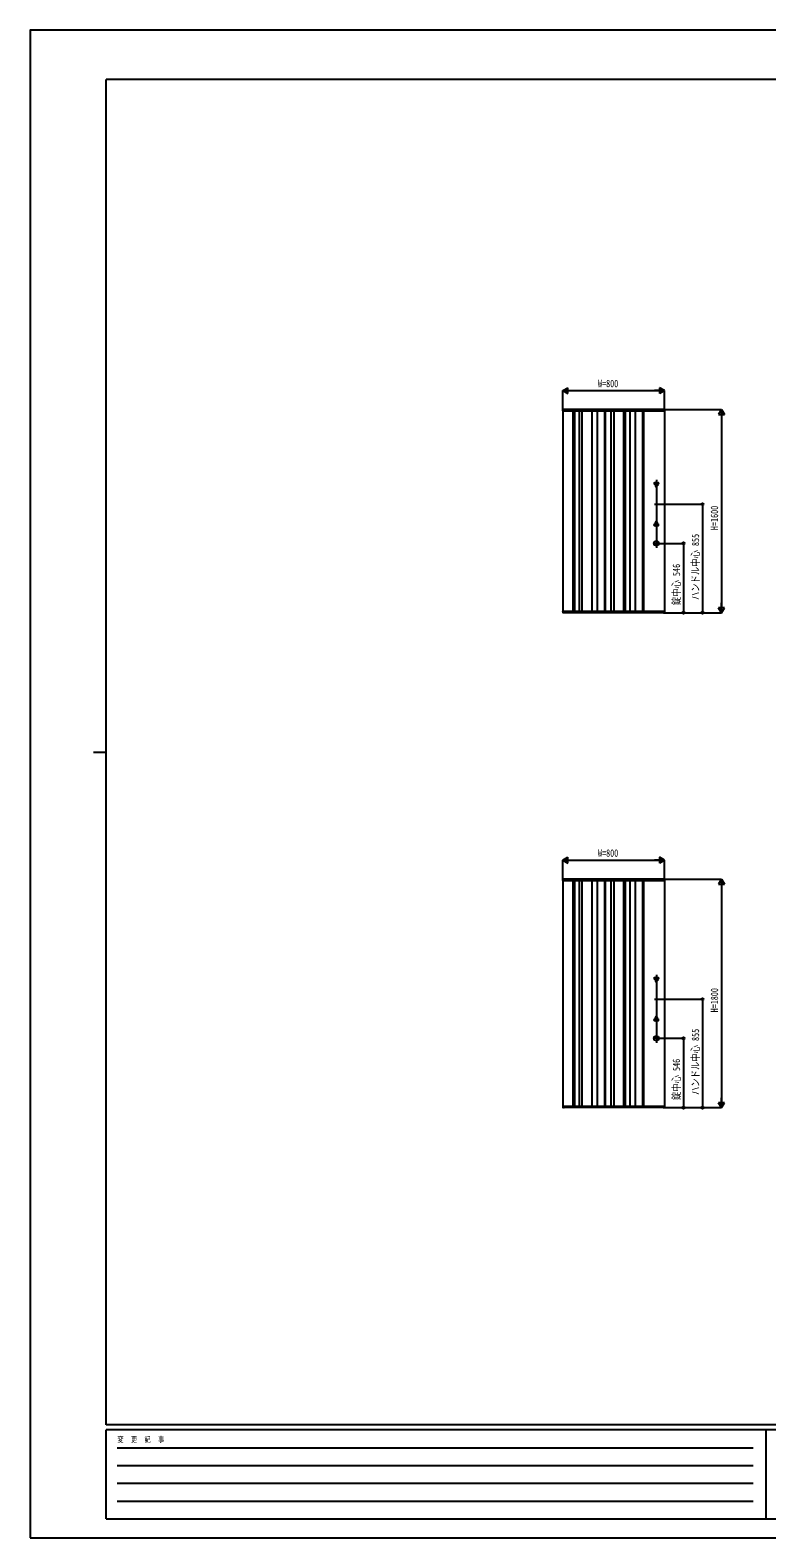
# Model space of a CAD drawing. Units: millimetres, scale not verified. Extents: x -8410 to 8410, y -5940 to 5940.
# Drawn here: x -8410 to -2602, y -5940 to 5940 of the extents above; entities that cross this region are included whole.
import ezdxf
from ezdxf.enums import TextEntityAlignment as Align

# ---------------------------------------------------------------- set-up
doc = ezdxf.new("R2010")
doc.units = ezdxf.units.MM
doc.header["$LTSCALE"] = 30
for name, color, linetype in [('0-2_YKK_12', 2, 'Continuous'), ('0-3_YKK_A1', 4, 'Continuous'), ('0-4_YKK_D', 6, 'Continuous'), ('0-5_YKK_ZWAK', 7, 'Continuous')]:
    doc.layers.add(name, color=color, linetype=linetype)
doc.styles.add('ＭＳ ゴシック', font='')
doc.styles.get('ＭＳ ゴシック').set_extended_font_data('MS Gothic')

msp = doc.modelspace()

# ---------------------------------------------------------------- linework, layer by layer
at = {"layer": '0-2_YKK_12'}
for p, q in [((-3473.46, 2396.84), (-3473.46, 1860.54)), ((-3450.46, 2369), (-3495.7, 2369)), ((-3457.97, 2360), (-3488.86, 2360)), ((-3487.72, 2205), (-3459.2, 2205)), ((-3450.46, 2041), (-3495.7, 2041)), ((-3488.84, 2050), (-3460.32, 2050)), ((-3451.08, 1896), (-3496.32, 1896)), ((-3450.46, -1531), (-3495.7, -1531)), ((-3457.97, -1540), (-3488.86, -1540)), ((-3473.46, -1503.16), (-3473.46, -2039.46)), ((-3487.72, -1695), (-3459.2, -1695)), ((-3450.46, -1859), (-3495.7, -1859)), ((-3488.84, -1850), (-3460.32, -1850)), ((-3451.08, -2004), (-3496.32, -2004))]:
    msp.add_line(p, q, dxfattribs=at)
at = {"layer": '0-3_YKK_A1'}
for p, q in [((-4210.26, 2946.76), (-4210.26, 2948.64)), ((-4210.26, 2939.92), (-4210.26, 2946.76)), ((-4210.01, 2939.51), (-4210.01, 2939.51)), ((-4210.01, 2939.5), (-4210.01, 2938.69)), ((-4209.96, 2938.47), (-4209.96, 1361.61)), ((-4208.85, 2937.86), (-4209.05, 2937.87)), ((-4203.17, 2950.49), (-4208.85, 2950.14)), ((-4203.17, 2937.51), (-4208.85, 2937.86)), ((-4202.96, 2950.29), (-4202.96, 2948.34)), ((-3416.96, 2950), (-4202.96, 2950)), ((-3416.96, 2938), (-4202.96, 2938)), ((-4132.96, 2938), (-4132.96, 1362)), ((-4119.96, 2938), (-4119.96, 1362)), ((-4082.96, 2938), (-4082.96, 1362)), ((-4059.96, 2938), (-4059.96, 1362)), ((-3982.96, 2938), (-3982.96, 1362)), ((-3939.96, 2938), (-3939.96, 1362)), ((-3882.96, 2938), (-3882.96, 1362)), ((-3875.96, 2938), (-3875.96, 1362)), ((-3832.96, 2938), (-3832.96, 1362)), ((-3809.96, 2938), (-3809.96, 1362)), ((-3732.96, 2938), (-3732.96, 1362)), ((-3719.96, 2938), (-3719.96, 1362)), ((-3682.96, 2938), (-3682.96, 1362)), ((-3639.96, 2938), (-3639.96, 1362)), ((-3582.96, 2938), (-3582.96, 1362)), ((-3575.96, 2938), (-3575.96, 1362)), ((-3416.96, 2948.34), (-3416.96, 2950.29)), ((-3416.96, 2947.06), (-3416.96, 2948.34)), ((-3416.96, 2938.31), (-3416.96, 2947.06)), ((-3416.96, 2937.71), (-3416.96, 2938.31)), ((-3411.07, 2950.14), (-3416.75, 2950.49)), ((-3411.07, 2937.86), (-3416.75, 2937.51)), ((-3410.87, 2937.87), (-3411.07, 2937.86)), ((-3409.96, 2938.44), (-3409.96, 1361.61)), ((-3409.91, 2939.51), (-3409.91, 2939.5)), ((-3409.91, 2938.69), (-3409.91, 2939.5)), ((-3409.66, 2948.64), (-3409.66, 2946.76)), ((-3409.66, 2946.76), (-3409.66, 2939.92)), ((-3472.21, 2378.5), (-3474.71, 2378.5)), ((-3472.21, 2378.5), (-3474.71, 2378.5)), ((-3490.96, 2371), (-3490.96, 2367)), ((-3490.96, 2371), (-3490.96, 2367)), ((-3487.96, 2374), (-3477.71, 2374)), ((-3487.96, 2374), (-3477.71, 2374)), ((-3477.71, 2346), (-3478.46, 2346)), ((-3477.71, 2346), (-3478.46, 2346)), ((-3477.71, 2375.5), (-3477.71, 2374)), ((-3477.71, 2375.5), (-3477.71, 2374)), ((-3477.71, 2344.5), (-3477.71, 2346)), ((-3477.71, 2344.5), (-3477.71, 2346)), ((-3472.21, 2341.5), (-3474.71, 2341.5)), ((-3472.21, 2341.5), (-3474.71, 2341.5)), ((-3469.21, 2344.5), (-3469.21, 2346)), ((-3468.46, 2346), (-3469.21, 2346)), ((-3469.21, 2344.5), (-3469.21, 2346)), ((-3468.46, 2346), (-3469.21, 2346)), ((-3468.83, 2374), (-3458.58, 2374)), ((-3468.83, 2374), (-3458.58, 2374)), ((-3465.46, 2364), (-3465.46, 2349)), ((-3465.46, 2364), (-3458.96, 2364)), ((-3465.46, 2364), (-3465.46, 2349)), ((-3465.46, 2364), (-3458.96, 2364)), ((-3465.08, 2364), (-3458.58, 2364)), ((-3465.08, 2364), (-3458.58, 2364)), ((-3455.96, 2371), (-3455.96, 2367)), ((-3455.96, 2371), (-3455.96, 2367)), ((-3490.96, 2039), (-3490.96, 2043)), ((-3490.96, 2039), (-3490.96, 2043)), ((-3487.96, 2036), (-3477.71, 2036)), ((-3487.96, 2036), (-3477.71, 2036)), ((-3477.71, 2064), (-3478.46, 2064)), ((-3477.71, 2064), (-3478.46, 2064)), ((-3477.71, 2065.5), (-3477.71, 2064)), ((-3477.71, 2065.5), (-3477.71, 2064)), ((-3477.71, 2034.5), (-3477.71, 2036)), ((-3477.71, 2034.5), (-3477.71, 2036)), ((-3472.21, 2068.5), (-3474.71, 2068.5)), ((-3472.21, 2068.5), (-3474.71, 2068.5)), ((-3472.21, 2031.5), (-3474.71, 2031.5)), ((-3472.21, 2031.5), (-3474.71, 2031.5)), ((-3469.21, 2065.5), (-3469.21, 2064)), ((-3469.21, 2065.5), (-3469.21, 2064)), ((-3468.46, 2064), (-3469.21, 2064)), ((-3468.46, 2064), (-3469.21, 2064)), ((-3468.83, 2036), (-3458.58, 2036)), ((-3468.83, 2036), (-3458.58, 2036)), ((-3465.46, 2046), (-3465.46, 2061)), ((-3465.46, 2046), (-3465.46, 2061)), ((-3465.46, 2046), (-3458.96, 2046)), ((-3465.46, 2046), (-3458.96, 2046)), ((-3465.08, 2046), (-3458.58, 2046)), ((-3465.08, 2046), (-3458.58, 2046)), ((-3455.96, 2039), (-3455.96, 2043)), ((-3455.96, 2039), (-3455.96, 2043)), ((-4210.29, 1360.09), (-4210.29, 1353.25)), ((-4210.29, 1353.25), (-4210.29, 1351.37)), ((-4210.04, 1360.51), (-4210.04, 1361.32)), ((-4210.04, 1360.51), (-4210.04, 1360.5)), ((-4208.88, 1362.15), (-4209.08, 1362.14)), ((-4203.2, 1362.5), (-4208.88, 1362.15)), ((-4203.2, 1349.52), (-4208.88, 1349.87)), ((-4202.99, 1349.72), (-4202.99, 1351.67)), ((-3416.93, 1350), (-4202.99, 1350)), ((-4202.96, 1362), (-3416.93, 1362)), ((-3416.93, 1349.72), (-3416.93, 1351.67)), ((-3416.72, 1362.5), (-3411.04, 1362.15)), ((-3416.72, 1349.52), (-3411.04, 1349.87)), ((-3411.04, 1362.15), (-3410.84, 1362.14)), ((-3409.88, 1360.51), (-3409.88, 1361.32)), ((-3409.88, 1360.51), (-3409.88, 1360.5)), ((-3409.63, 1360.09), (-3409.63, 1353.25)), ((-3409.63, 1353.25), (-3409.63, 1351.37)), ((-4210.26, -753.24), (-4210.26, -751.36)), ((-4210.26, -760.08), (-4210.26, -753.24)), ((-4210.01, -760.49), (-4210.01, -760.49)), ((-4210.01, -760.5), (-4210.01, -761.31)), ((-4209.96, -761.53), (-4209.96, -2538.39)), ((-4208.85, -762.14), (-4209.05, -762.13)), ((-4203.17, -749.51), (-4208.85, -749.86)), ((-4203.17, -762.49), (-4208.85, -762.14)), ((-4202.96, -749.71), (-4202.96, -751.66)), ((-3416.96, -750), (-4202.96, -750)), ((-3416.96, -762), (-4202.96, -762)), ((-4132.96, -762), (-4132.96, -2538)), ((-4119.96, -762), (-4119.96, -2538)), ((-4082.96, -762), (-4082.96, -2538)), ((-4059.96, -762), (-4059.96, -2538)), ((-3982.96, -762), (-3982.96, -2538)), ((-3939.96, -762), (-3939.96, -2538)), ((-3882.96, -762), (-3882.96, -2538)), ((-3875.96, -762), (-3875.96, -2538)), ((-3832.96, -762), (-3832.96, -2538)), ((-3809.96, -762), (-3809.96, -2538)), ((-3732.96, -762), (-3732.96, -2538)), ((-3719.96, -762), (-3719.96, -2538)), ((-3682.96, -762), (-3682.96, -2538)), ((-3639.96, -762), (-3639.96, -2538)), ((-3582.96, -762), (-3582.96, -2538)), ((-3575.96, -762), (-3575.96, -2538)), ((-3416.96, -751.66), (-3416.96, -749.71)), ((-3416.96, -752.94), (-3416.96, -751.66)), ((-3416.96, -761.69), (-3416.96, -752.94)), ((-3416.96, -762.29), (-3416.96, -761.69)), ((-3411.07, -749.86), (-3416.75, -749.51)), ((-3411.07, -762.14), (-3416.75, -762.49)), ((-3410.87, -762.13), (-3411.07, -762.14)), ((-3409.96, -761.56), (-3409.96, -2538.39)), ((-3409.91, -760.49), (-3409.91, -760.5)), ((-3409.91, -761.31), (-3409.91, -760.5)), ((-3409.66, -751.36), (-3409.66, -753.24)), ((-3409.66, -753.24), (-3409.66, -760.08)), ((-3490.96, -1529), (-3490.96, -1533)), ((-3490.96, -1529), (-3490.96, -1533)), ((-3487.96, -1526), (-3477.71, -1526)), ((-3487.96, -1526), (-3477.71, -1526)), ((-3477.71, -1524.5), (-3477.71, -1526)), ((-3477.71, -1524.5), (-3477.71, -1526)), ((-3472.21, -1521.5), (-3474.71, -1521.5)), ((-3472.21, -1521.5), (-3474.71, -1521.5)), ((-3468.83, -1526), (-3458.58, -1526)), ((-3468.83, -1526), (-3458.58, -1526)), ((-3465.46, -1536), (-3465.46, -1551)), ((-3465.46, -1536), (-3458.96, -1536)), ((-3465.46, -1536), (-3465.46, -1551)), ((-3465.46, -1536), (-3458.96, -1536)), ((-3465.08, -1536), (-3458.58, -1536)), ((-3465.08, -1536), (-3458.58, -1536)), ((-3455.96, -1529), (-3455.96, -1533)), ((-3455.96, -1529), (-3455.96, -1533)), ((-3477.71, -1554), (-3478.46, -1554)), ((-3477.71, -1554), (-3478.46, -1554)), ((-3477.71, -1555.5), (-3477.71, -1554)), ((-3477.71, -1555.5), (-3477.71, -1554)), ((-3472.21, -1558.5), (-3474.71, -1558.5)), ((-3472.21, -1558.5), (-3474.71, -1558.5)), ((-3469.21, -1555.5), (-3469.21, -1554)), ((-3468.46, -1554), (-3469.21, -1554)), ((-3469.21, -1555.5), (-3469.21, -1554)), ((-3468.46, -1554), (-3469.21, -1554)), ((-3490.96, -1861), (-3490.96, -1857)), ((-3490.96, -1861), (-3490.96, -1857)), ((-3487.96, -1864), (-3477.71, -1864)), ((-3487.96, -1864), (-3477.71, -1864)), ((-3477.71, -1836), (-3478.46, -1836)), ((-3477.71, -1836), (-3478.46, -1836)), ((-3477.71, -1834.5), (-3477.71, -1836)), ((-3477.71, -1834.5), (-3477.71, -1836)), ((-3477.71, -1865.5), (-3477.71, -1864)), ((-3477.71, -1865.5), (-3477.71, -1864)), ((-3472.21, -1831.5), (-3474.71, -1831.5)), ((-3472.21, -1831.5), (-3474.71, -1831.5)), ((-3472.21, -1868.5), (-3474.71, -1868.5)), ((-3472.21, -1868.5), (-3474.71, -1868.5)), ((-3469.21, -1834.5), (-3469.21, -1836)), ((-3469.21, -1834.5), (-3469.21, -1836)), ((-3468.46, -1836), (-3469.21, -1836)), ((-3468.46, -1836), (-3469.21, -1836)), ((-3468.83, -1864), (-3458.58, -1864)), ((-3468.83, -1864), (-3458.58, -1864)), ((-3465.46, -1854), (-3465.46, -1839)), ((-3465.46, -1854), (-3465.46, -1839)), ((-3465.46, -1854), (-3458.96, -1854)), ((-3465.46, -1854), (-3458.96, -1854)), ((-3465.08, -1854), (-3458.58, -1854)), ((-3465.08, -1854), (-3458.58, -1854)), ((-3455.96, -1861), (-3455.96, -1857)), ((-3455.96, -1861), (-3455.96, -1857)), ((-4210.29, -2539.91), (-4210.29, -2546.75)), ((-4210.29, -2546.75), (-4210.29, -2548.63)), ((-4210.04, -2539.49), (-4210.04, -2538.68)), ((-4210.04, -2539.49), (-4210.04, -2539.5)), ((-4208.88, -2537.85), (-4209.08, -2537.86)), ((-4203.2, -2537.5), (-4208.88, -2537.85)), ((-4203.2, -2550.48), (-4208.88, -2550.13)), ((-4202.99, -2550.28), (-4202.99, -2548.33)), ((-3416.93, -2550), (-4202.99, -2550)), ((-4202.96, -2538), (-3416.93, -2538)), ((-3416.93, -2550.28), (-3416.93, -2548.33)), ((-3416.72, -2537.5), (-3411.04, -2537.85)), ((-3416.72, -2550.48), (-3411.04, -2550.13)), ((-3411.04, -2537.85), (-3410.84, -2537.86)), ((-3409.88, -2539.49), (-3409.88, -2538.68)), ((-3409.88, -2539.49), (-3409.88, -2539.5)), ((-3409.63, -2539.91), (-3409.63, -2546.75)), ((-3409.63, -2546.75), (-3409.63, -2548.63))]:
    msp.add_line(p, q, dxfattribs=at)
for points in [[(-4202.96, 2948.34), (-4202.96, 2947.06), (-4202.96, 2938.31), (-4202.96, 2937.71)], [(-3487.96, 2364), (-3481.46, 2364), (-3481.46, 2349)], [(-3487.96, 2364), (-3481.46, 2364), (-3481.46, 2349)], [(-3469.21, 2375.5), (-3469.21, 2374), (-3458.96, 2374)], [(-3469.21, 2375.5), (-3469.21, 2374), (-3458.96, 2374)], [(-3487.96, 2046), (-3481.46, 2046), (-3481.46, 2061)], [(-3487.96, 2046), (-3481.46, 2046), (-3481.46, 2061)], [(-3469.21, 2034.5), (-3469.21, 2036), (-3458.96, 2036)], [(-3469.21, 2034.5), (-3469.21, 2036), (-3458.96, 2036)], [(-4202.99, 1351.67), (-4202.99, 1352.95), (-4202.99, 1361.7), (-4202.99, 1362.3)], [(-3416.93, 1351.67), (-3416.93, 1352.95), (-3416.93, 1361.7), (-3416.93, 1362.3)], [(-4202.96, -751.66), (-4202.96, -752.94), (-4202.96, -761.69), (-4202.96, -762.29)], [(-3487.96, -1536), (-3481.46, -1536), (-3481.46, -1551)], [(-3487.96, -1536), (-3481.46, -1536), (-3481.46, -1551)], [(-3469.21, -1524.5), (-3469.21, -1526), (-3458.96, -1526)], [(-3469.21, -1524.5), (-3469.21, -1526), (-3458.96, -1526)], [(-3487.96, -1854), (-3481.46, -1854), (-3481.46, -1839)], [(-3487.96, -1854), (-3481.46, -1854), (-3481.46, -1839)], [(-3469.21, -1865.5), (-3469.21, -1864), (-3458.96, -1864)], [(-3469.21, -1865.5), (-3469.21, -1864), (-3458.96, -1864)], [(-4202.99, -2548.33), (-4202.99, -2547.05), (-4202.99, -2538.3), (-4202.99, -2537.7)], [(-3416.93, -2548.33), (-3416.93, -2547.05), (-3416.93, -2538.3), (-3416.93, -2537.7)]]:
    msp.add_lwpolyline(points, dxfattribs=at)
for centre in [(-3473.46, 1896), (-3473.46, 1896), (-3473.46, -2004), (-3473.46, -2004)]:
    msp.add_circle(centre, 19, dxfattribs=at)
for centre, radius, start, end in [((-4208.76, 2948.64), 1.5, 93.5, 180), ((-4209.76, 2939.92), 0.5, 180, 239.5472), ((-4209.11, 2938.77), 0.899, 184.96451, 275.08436), ((-4203.16, 2950.29), 0.2, 0, 93.5), ((-4203.16, 2937.71), 0.2, 266.5, 0), ((-3416.76, 2950.29), 0.2, 86.5, 180), ((-3416.76, 2937.71), 0.2, 180, 273.5), ((-3411.16, 2948.64), 1.5, 0, 86.5), ((-3410.77, 2938.73), 0.859, 263.28535, 357.42347), ((-3410.16, 2939.92), 0.5, 300.4528, 0), ((-3474.71, 2375.5), 3, 90, 180), ((-3474.71, 2375.5), 3, 90, 180), ((-3472.21, 2375.5), 3, 0, 90), ((-3472.21, 2375.5), 3, 0, 90), ((-3487.96, 2371), 3, 90, 180), ((-3487.96, 2371), 3, 90, 180), ((-3487.96, 2367), 3, 180, 270), ((-3487.96, 2367), 3, 180, 270), ((-3478.46, 2349), 3, 180, 270), ((-3478.46, 2349), 3, 180, 270), ((-3474.71, 2344.5), 3, 180, 270), ((-3474.71, 2344.5), 3, 180, 270), ((-3472.21, 2344.5), 3, 270, 0), ((-3472.21, 2344.5), 3, 270, 0), ((-3468.46, 2349), 3, 270, 0), ((-3468.46, 2349), 3, 270, 0), ((-3458.96, 2371), 3, 0, 90), ((-3458.96, 2371), 3, 0, 90), ((-3458.96, 2367), 3, 270, 0), ((-3458.96, 2367), 3, 270, 0), ((-3487.96, 2043), 3, 90, 180), ((-3487.96, 2043), 3, 90, 180), ((-3487.96, 2039), 3, 180, 270), ((-3487.96, 2039), 3, 180, 270), ((-3478.46, 2061), 3, 90, 180), ((-3478.46, 2061), 3, 90, 180), ((-3474.71, 2065.5), 3, 90, 180), ((-3474.71, 2065.5), 3, 90, 180), ((-3474.71, 2034.5), 3, 180, 270), ((-3474.71, 2034.5), 3, 180, 270), ((-3472.21, 2065.5), 3, 0, 90), ((-3472.21, 2065.5), 3, 0, 90), ((-3472.21, 2034.5), 3, 270, 0), ((-3472.21, 2034.5), 3, 270, 0), ((-3468.46, 2061), 3, 0, 90), ((-3468.46, 2061), 3, 0, 90), ((-3458.96, 2043), 3, 0, 90), ((-3458.96, 2043), 3, 0, 90), ((-3458.96, 2039), 3, 270, 0), ((-3458.96, 2039), 3, 270, 0), ((-4209.79, 1360.09), 0.5, 120.4528, 180), ((-4208.79, 1351.37), 1.5, 180, 266.5), ((-4209.14, 1361.24), 0.899, 84.91564, 175.03549), ((-4203.19, 1362.3), 0.2, 0, 93.5), ((-4203.19, 1349.72), 0.2, 266.5, 0), ((-3416.73, 1362.3), 0.2, 86.5, 180), ((-3416.73, 1349.72), 0.2, 180, 273.5), ((-3411.13, 1351.37), 1.5, 273.5, 0), ((-3410.78, 1361.24), 0.899, 4.96451, 95.08436), ((-3410.13, 1360.09), 0.5, 0, 59.5472), ((-4208.76, -751.36), 1.5, 93.5, 180), ((-4209.76, -760.08), 0.5, 180, 239.5472), ((-4209.11, -761.23), 0.899, 184.96451, 275.08436), ((-4203.16, -749.71), 0.2, 0, 93.5), ((-4203.16, -762.29), 0.2, 266.5, 0), ((-3416.76, -749.71), 0.2, 86.5, 180), ((-3416.76, -762.29), 0.2, 180, 273.5), ((-3411.16, -751.36), 1.5, 0, 86.5), ((-3410.77, -761.27), 0.859, 263.28535, 357.42347), ((-3410.16, -760.08), 0.5, 300.4528, 0), ((-3487.96, -1529), 3, 90, 180), ((-3487.96, -1529), 3, 90, 180), ((-3487.96, -1533), 3, 180, 270), ((-3487.96, -1533), 3, 180, 270), ((-3474.71, -1524.5), 3, 90, 180), ((-3474.71, -1524.5), 3, 90, 180), ((-3472.21, -1524.5), 3, 0, 90), ((-3472.21, -1524.5), 3, 0, 90), ((-3458.96, -1529), 3, 0, 90), ((-3458.96, -1529), 3, 0, 90), ((-3458.96, -1533), 3, 270, 0), ((-3458.96, -1533), 3, 270, 0), ((-3478.46, -1551), 3, 180, 270), ((-3478.46, -1551), 3, 180, 270), ((-3474.71, -1555.5), 3, 180, 270), ((-3474.71, -1555.5), 3, 180, 270), ((-3472.21, -1555.5), 3, 270, 0), ((-3472.21, -1555.5), 3, 270, 0), ((-3468.46, -1551), 3, 270, 0), ((-3468.46, -1551), 3, 270, 0), ((-3487.96, -1857), 3, 90, 180), ((-3487.96, -1857), 3, 90, 180), ((-3487.96, -1861), 3, 180, 270), ((-3487.96, -1861), 3, 180, 270), ((-3478.46, -1839), 3, 90, 180), ((-3478.46, -1839), 3, 90, 180), ((-3474.71, -1834.5), 3, 90, 180), ((-3474.71, -1834.5), 3, 90, 180), ((-3474.71, -1865.5), 3, 180, 270), ((-3474.71, -1865.5), 3, 180, 270), ((-3472.21, -1834.5), 3, 0, 90), ((-3472.21, -1834.5), 3, 0, 90), ((-3472.21, -1865.5), 3, 270, 0), ((-3472.21, -1865.5), 3, 270, 0), ((-3468.46, -1839), 3, 0, 90), ((-3468.46, -1839), 3, 0, 90), ((-3458.96, -1857), 3, 0, 90), ((-3458.96, -1857), 3, 0, 90), ((-3458.96, -1861), 3, 270, 0), ((-3458.96, -1861), 3, 270, 0), ((-4209.79, -2539.91), 0.5, 120.4528, 180), ((-4208.79, -2548.63), 1.5, 180, 266.5), ((-4209.14, -2538.76), 0.899, 84.91564, 175.03549), ((-4203.19, -2537.7), 0.2, 0, 93.5), ((-4203.19, -2550.28), 0.2, 266.5, 0), ((-3416.73, -2537.7), 0.2, 86.5, 180), ((-3416.73, -2550.28), 0.2, 180, 273.5), ((-3411.13, -2548.63), 1.5, 273.5, 0), ((-3410.78, -2538.76), 0.899, 4.96451, 95.08436), ((-3410.13, -2539.91), 0.5, 0, 59.5472)]:
    msp.add_arc(centre, radius, start, end, dxfattribs=at)
at = {"layer": '0-4_YKK_D'}
for p, q in [((-4209.96, 3100), (-4170.99, 3122.5)), ((-4209.96, 2951), (-4209.96, 3101)), ((-4209.96, 3100), (-4170.99, 3077.5)), ((-4209.96, 3100), (-4132.02, 3100)), ((-4170.99, 3077.5), (-4170.99, 3122.5)), ((-4164.96, 3100), (-3454.96, 3100)), ((-3409.96, 3100), (-3487.9, 3100)), ((-3409.96, 3100), (-3448.93, 3122.5)), ((-3448.93, 3122.5), (-3448.93, 3077.5)), ((-3409.96, 3100), (-3448.93, 3077.5)), ((-3409.96, 2951), (-3409.96, 3101)), ((-3408.96, 2950), (-2958.96, 2950)), ((-2959.96, 2950), (-2982.46, 2911.03)), ((-2982.46, 2911.03), (-2937.46, 2911.03)), ((-2959.96, 2950), (-2937.46, 2911.03)), ((-2959.96, 2950), (-2959.96, 2872.06)), ((-2959.96, 2905), (-2959.96, 1395)), ((-3456.96, 2205), (-3108.96, 2205)), ((-3109.96, 2205), (-3109.96, 1350)), ((-3449.03, 1896), (-3258.96, 1896)), ((-3259.96, 1896), (-3259.96, 1350)), ((-2959.96, 1350), (-2959.96, 1427.94)), ((-3414.96, 1350), (-3258.96, 1350)), ((-3414.96, 1350), (-3108.96, 1350)), ((-3408.96, 1350), (-2958.96, 1350)), ((-2959.96, 1350), (-2982.46, 1388.97)), ((-2937.46, 1388.97), (-2982.46, 1388.97)), ((-2959.96, 1350), (-2937.46, 1388.97)), ((-4209.96, -600), (-4170.99, -577.5)), ((-4170.99, -622.5), (-4170.99, -577.5)), ((-3409.96, -600), (-3448.93, -577.5)), ((-3448.93, -577.5), (-3448.93, -622.5)), ((-4209.96, -749), (-4209.96, -599)), ((-4209.96, -600), (-4170.99, -622.5)), ((-4209.96, -600), (-4132.02, -600)), ((-4164.96, -600), (-3454.96, -600)), ((-3409.96, -600), (-3487.9, -600)), ((-3409.96, -600), (-3448.93, -622.5)), ((-3409.96, -749), (-3409.96, -599)), ((-3408.96, -750), (-2958.96, -750)), ((-2959.96, -750), (-2982.46, -788.97)), ((-2982.46, -788.97), (-2937.46, -788.97)), ((-2959.96, -750), (-2937.46, -788.97)), ((-2959.96, -750), (-2959.96, -827.94)), ((-2959.96, -795), (-2959.96, -2505)), ((-3456.96, -1695), (-3108.96, -1695)), ((-3109.96, -1695), (-3109.96, -2550)), ((-3449.03, -2004), (-3258.96, -2004)), ((-3259.96, -2004), (-3259.96, -2550)), ((-2959.96, -2550), (-2959.96, -2472.06)), ((-3414.96, -2550), (-3258.96, -2550)), ((-3414.96, -2550), (-3108.96, -2550)), ((-3408.96, -2550), (-2958.96, -2550)), ((-2959.96, -2550), (-2982.46, -2511.03)), ((-2937.46, -2511.03), (-2982.46, -2511.03)), ((-2959.96, -2550), (-2937.46, -2511.03))]:
    msp.add_line(p, q, dxfattribs=at)
for centre in [(-3109.96, 2205), (-3259.96, 1896), (-3259.96, 1350), (-3109.96, 1350), (-3109.96, -1695), (-3259.96, -2004), (-3259.96, -2550), (-3109.96, -2550)]:
    msp.add_circle(centre, 8.5, dxfattribs=at)
at = {"layer": '0-5_YKK_ZWAK'}
for p, q in [((7790.04, 5550), (-7809.96, 5550)), ((-7809.96, -5050), (-7809.96, 5550)), ((-7909.96, 250), (-7809.96, 250)), ((7790.04, -5050), (-7809.96, -5050)), ((-2609.96, -5090), (-7809.96, -5090)), ((-7809.96, -5790), (-7809.96, -5090)), ((-2609.96, -5090), (-2609.96, -5790)), ((-9.96, -5090), (-2609.96, -5090)), ((-7724.96, -5230), (-2709.96, -5230)), ((-7724.96, -5370), (-2709.96, -5370)), ((-7724.96, -5510), (-2709.96, -5510)), ((-7724.96, -5650), (-2709.96, -5650)), ((-7809.96, -5790), (-2609.96, -5790)), ((-2609.96, -5790), (-9.96, -5790))]:
    msp.add_line(p, q, dxfattribs=at)
msp.add_lwpolyline([(-8410, -5940), (8410, -5940), (8410, 5940), (-8410, 5940)], close=True, dxfattribs=at)

# ---------------------------------------------------------------- texts
at = {"layer": '0-4_YKK_D', "style": 'ＭＳ ゴシック', "width": 0.8}
for p in [(-3933.69, 3109), (-3933.69, -591)]:
    msp.add_text('W=800', height=58.65, dxfattribs=at).set_placement(p, align=Align.BOTTOM_LEFT)
for s, p in [('H=1600', (-2968.96, 2000.67)), ('ハンドル中心 855', (-3118.96, 1448.97)), ('錠中心 546', (-3268.96, 1409.67)), ('H=1800', (-2968.96, -1799.33)), ('ハンドル中心 855', (-3118.96, -2451.03)), ('錠中心 546', (-3268.96, -2490.33))]:
    msp.add_text(s, height=58.65, rotation=90, dxfattribs=at).set_placement(p, align=Align.BOTTOM_LEFT)
at = {"layer": '0-5_YKK_ZWAK', "style": 'ＭＳ ゴシック', "width": 0.8}
msp.add_text('変  更  記  事', height=43.99, dxfattribs=at).set_placement((-7722.62, -5200), align=Align.BOTTOM_LEFT)

doc.saveas('drawing.dxf')
